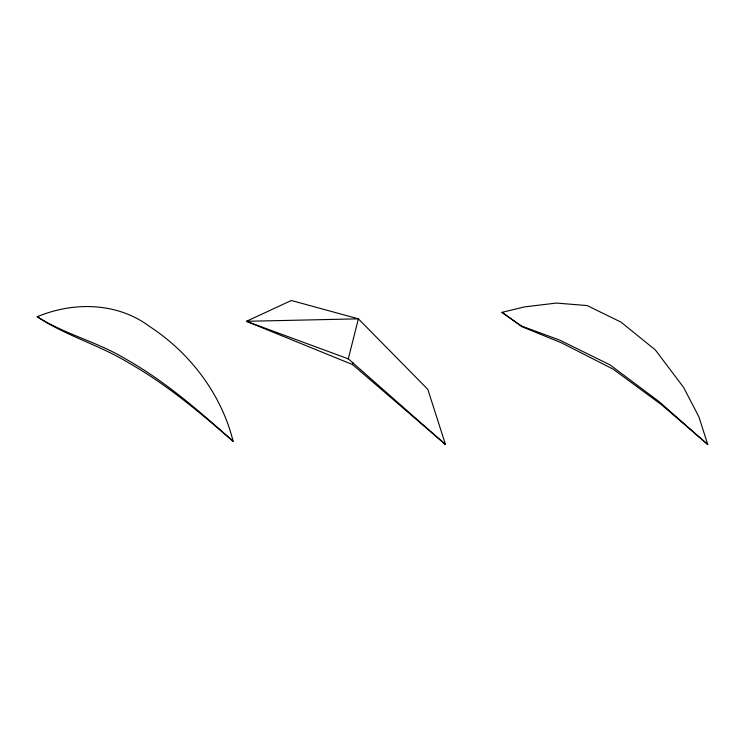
<?xml version="1.0" encoding="UTF-8"?>
<svg xmlns="http://www.w3.org/2000/svg" width="745" height="745" viewBox="0 0 745 745"><rect width="100%" height="100%" fill="white"/><g stroke="black" fill="none" stroke-linecap="round" stroke-linejoin="round"><path stroke-width="1.12" d="M352.534 364.584L246.437 321.309L291.351 300.496L358.382 318.841L427.835 389.384L445.473 444.504L352.534 364.584L352.832 362.303M348.306 358.848L358.382 318.841L246.437 321.309L348.306 358.848L445.473 444.504L444.16 442.604M37.25 316.737C73.653 301.52 117.291 302.247 149.754 326.589C190.18 353.065 221.405 394.114 233.12 441.273C200.34 412.916 167.038 384.644 129.192 363.188C99.886 345.056 65.867 335.939 37.25 316.737C65.16 334.496 98.191 342.067 126.417 359.416C165.632 381.561 199.623 411.482 233.12 441.273M502.009 312.36L524.471 306.903L556.385 303.066L587.144 305.562L620.957 322.091L655.386 349.992L683.631 387.456L698.931 416.939L707.75 444.504L661.281 404.544L613.163 369.166L561.758 342.951L521.975 326.72L502.009 312.36L521.444 326.003L559.644 340.083L609.987 364.864L659.167 401.676L707.75 444.504"/></g></svg>
